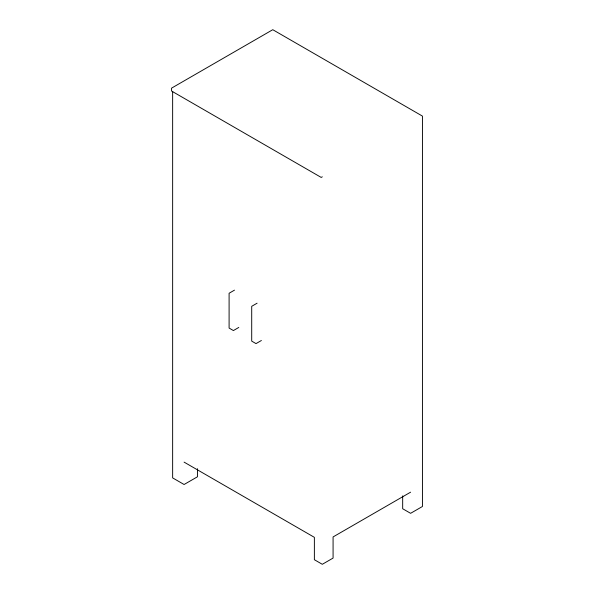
<?xml version="1.0" encoding="UTF-8"?>
<svg xmlns="http://www.w3.org/2000/svg" width="594" height="594" viewBox="0 0 594 594"><rect width="100%" height="100%" fill="white"/><g stroke="black" fill="none" stroke-linecap="round" stroke-linejoin="round"><path stroke-width="0.89" d="M322.304 176.812L321.228 177.435L171.562 91.031L171.562 88.135L272.772 29.7L422.438 116.105L422.438 506.489L410.603 513.32L402.673 508.739L402.673 495.879M234.482 290.147L229.098 293.258L229.098 328.066L233.405 330.554L238.788 327.442M257.091 303.2L251.708 306.311L251.708 341.119L256.014 343.607L261.397 340.503M410.603 492.181L333.078 536.939L333.078 558.078L322.304 564.3L314.375 559.719L314.375 537.34L184.088 462.125M197.483 468.718L197.483 476.774L184.088 484.504L172.639 477.895L172.639 91.335"/></g></svg>
